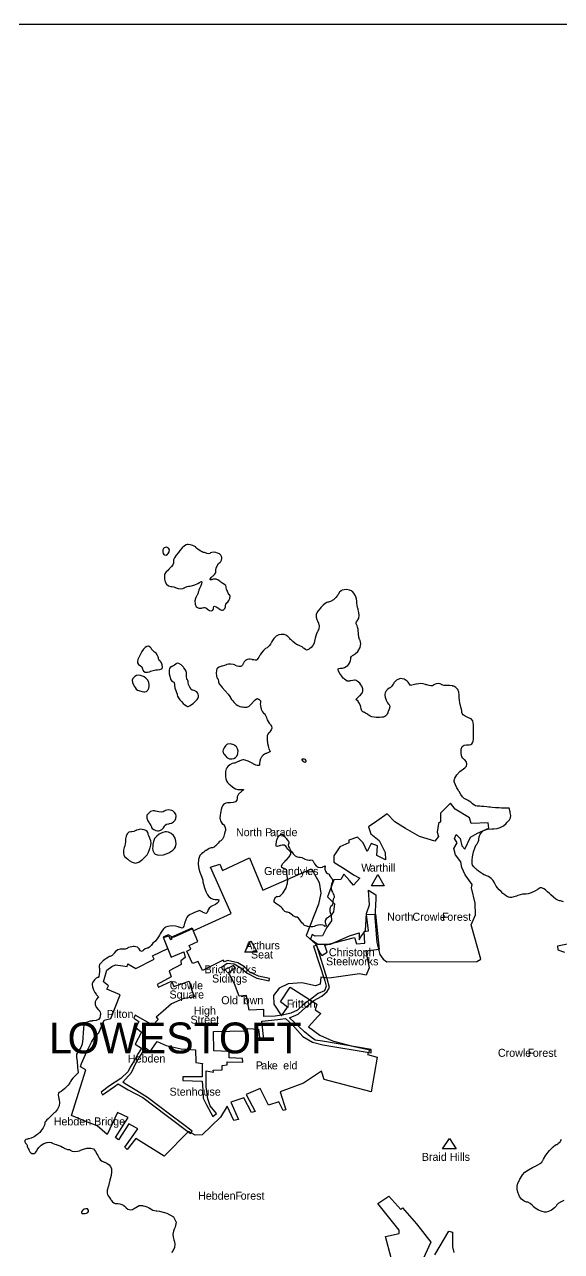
# Model space of a CAD drawing. Extents: x 0 to 24000, y 0 to 24000.
# Drawn here: x 12423 to 14907, y 18321 to 24000 of the extents above; entities that cross this region are included whole.
import ezdxf

# ---------------------------------------------------------------- set-up
doc = ezdxf.new("R2010")
doc.units = 0
for name, color, linetype in [('01A-WaterbodyTidal', 7, 'Continuous'), ('01B-LandmassTidal', 7, 'Continuous'), ('01C-WaterbodyNonTidal', 7, 'Continuous'), ('02-WoodedArea', 7, 'Continuous'), ('03B-BuiltUpGeneral', 7, 'Continuous'), ('03C-BuiltUpHistoric', 7, 'Continuous'), ('06B-FeaturesSummit', 7, 'Continuous'), ('xx-NamesPlacesXXX', 7, 'Continuous')]:
    doc.layers.add(name, color=color, linetype=linetype)

msp = doc.modelspace()

# ---------------------------------------------------------------- linework, layer by layer
at = {"layer": '01A-WaterbodyTidal'}
msp.add_lwpolyline([(0, 0), (24000, 0), (24000, 24000), (0, 24000)], close=True, dxfattribs=at)
at = {"layer": '01B-LandmassTidal'}
for points in [[(13067.1, 21576.5), (13065.7, 21575.1), (13063.2, 21569.3), (13062.5, 21560.2), (13064.9, 21551.7), (13068.6, 21546.8), (13070.3, 21545.9), (13071.8, 21545.2), (13078.1, 21544.4), (13084.4, 21548.3), (13085.9, 21549.8), (13087.9, 21551.8), (13092.2, 21559.4), (13093.4, 21569), (13089.9, 21576.7), (13084, 21580.2), (13082, 21580.4), (13080.7, 21580.6), (13073.5, 21579.8), (13067.8, 21577.2)], [(13138.9, 21560.8), (13135.3, 21556.6), (13124.9, 21543.8), (13116.8, 21532), (13113.3, 21523.2), (13112.8, 21517), (13113, 21515), (13113.1, 21513), (13112.7, 21507.2), (13109.9, 21499.9), (13103.4, 21491.3), (13094.8, 21482.2), (13091.8, 21479.3), (13090, 21477.5), (13084.6, 21472), (13079.2, 21466.2), (13075.3, 21461.5), (13072.7, 21457.3), (13071.3, 21453.2), (13070.7, 21448.6), (13070.7, 21443.1), (13070.9, 21437.9), (13071, 21436.2), (13071.2, 21432.4), (13073.5, 21421.1), (13079.5, 21410.1), (13089.4, 21402.8), (13099.9, 21399.2), (13103.6, 21398.5), (13105.2, 21398.3), (13113.7, 21396.7), (13120.4, 21394.9), (13121.2, 21394.6), (13124.5, 21393.3), (13134.7, 21390.1), (13145.8, 21388.4), (13155.3, 21389.6), (13161.9, 21392.2), (13164, 21393.4), (13165.6, 21394.4), (13175.1, 21398.4), (13182.6, 21400.5), (13185.1, 21400.5), (13187.9, 21400.4), (13196.4, 21402.2), (13211.3, 21406.8), (13225.7, 21412.8), (13233.5, 21417.1), (13235.7, 21418.9), (13236.9, 21420.2), (13241.8, 21422.9), (13244.1, 21420.1), (13242.5, 21411.6), (13238.5, 21401.7), (13236.9, 21398.5), (13235.8, 21396.5), (13233, 21390.5), (13229.9, 21382.7), (13227.8, 21376.2), (13227.1, 21373), (13227.1, 21371.9), (13227.1, 21370), (13225.3, 21364.5), (13222, 21358.7), (13221.2, 21357.8), (13220.3, 21356.8), (13216.1, 21348.7), (13213, 21338.9), (13212.6, 21337), (13211.8, 21332.2), (13212.2, 21317.2), (13217.9, 21304.2), (13229.1, 21298.3), (13241.6, 21298.9), (13245.5, 21300.1), (13247.2, 21300.7), (13252.5, 21302), (13257.8, 21302), (13262.4, 21300.1), (13266.3, 21297.3), (13267.5, 21296.2), (13270, 21293.9), (13279.1, 21288.1), (13288.7, 21286), (13295.2, 21289.8), (13297.6, 21297), (13297.6, 21299.3), (13297.6, 21301), (13298.8, 21305.9), (13302.7, 21307.9), (13309.7, 21305.5), (13317.8, 21300.4), (13320.4, 21298.5), (13322.4, 21297), (13328.8, 21292.8), (13335, 21289.9), (13339.9, 21289.4), (13343.6, 21290.5), (13344.7, 21291.1), (13345.9, 21291.8), (13350.5, 21297.2), (13352.5, 21304.4), (13352.5, 21306.8), (13352.5, 21309.4), (13355.1, 21317.1), (13360.7, 21324.3), (13362.3, 21325.6), (13364.3, 21327.2), (13368.9, 21333.7), (13373.2, 21344.2), (13374.4, 21353.8), (13372.9, 21359.1), (13371.7, 21359.7), (13370.4, 21360.6), (13367, 21365.4), (13362, 21375.4), (13358, 21386.5), (13356.4, 21393.5), (13356.4, 21395.8), (13356.4, 21397.6), (13354.4, 21403), (13350.6, 21407.2), (13349.8, 21407.6), (13348.8, 21407.9), (13341, 21412.6), (13331.5, 21419.7), (13329.8, 21421.3), (13328.4, 21422.4), (13324.1, 21425.5), (13318.1, 21429.2), (13312.6, 21431.7), (13309.3, 21432.6), (13308.2, 21432.6), (13306.5, 21432.8), (13301.5, 21433.1), (13297.3, 21433), (13293.7, 21432.1), (13290.2, 21430.8), (13289, 21430.3), (13287.6, 21429.7), (13282.9, 21429.6), (13282.3, 21433.5), (13286.8, 21440.6), (13293.3, 21447.2), (13295.7, 21449.1), (13297.5, 21450.5), (13302.6, 21455.2), (13306.7, 21460.5), (13308.5, 21466.1), (13308.7, 21471.3), (13308.6, 21473), (13308.4, 21475.5), (13309.8, 21483.2), (13314.3, 21494.3), (13321.5, 21505.1), (13328.4, 21512.4), (13331, 21514.6), (13331.7, 21515.3), (13335.1, 21521.3), (13336.8, 21528.3), (13336.8, 21530.7), (13336.8, 21532.5), (13335.3, 21537.9), (13331, 21544.3), (13324.6, 21549.7), (13316.8, 21553.9), (13308, 21556.5), (13299, 21557.5), (13290.2, 21556.4), (13284.1, 21554.1), (13282.3, 21553), (13281.3, 21552.4), (13275.1, 21550.8), (13268.9, 21551.3), (13267.9, 21551.8), (13266.8, 21552.2), (13260.7, 21554.2), (13255.3, 21555.7), (13254.5, 21555.7), (13253.5, 21555.9), (13250.4, 21556.9), (13244.9, 21559.4), (13238.5, 21562.9), (13231.8, 21567), (13225.5, 21571.2), (13220.3, 21575.2), (13216.7, 21578.6), (13215.3, 21580.2), (13215.3, 21580.8), (13215.3, 21581.9), (13211.6, 21584.9), (13202.3, 21588.8), (13190.2, 21591.8), (13181.1, 21593), (13178.1, 21593), (13176.2, 21593), (13170.5, 21591.9), (13163, 21587.3), (13153.2, 21577.6), (13142.4, 21565.1)], [(12979.7, 21115.1), (12977.9, 21113.7), (12973.4, 21108.6), (12966.5, 21098.2), (12958.2, 21082.9), (12950.4, 21066.8), (12947.9, 21061.4), (12947, 21059.3), (12945.3, 21052.7), (12946, 21045), (12949.9, 21038.5), (12955.1, 21034.5), (12957, 21033.6), (12958.6, 21032.8), (12965.3, 21026.7), (12969.2, 21018.6), (12969.5, 21016.7), (12970, 21014.3), (12974, 21007.5), (12982.1, 21002.4), (12992.8, 21001.9), (13002, 21004.6), (13004.8, 21006.1), (13006.4, 21007.1), (13018.2, 21010.9), (13030.8, 21012.8), (13035, 21012.8), (13038.7, 21012.8), (13049.8, 21014.4), (13057.7, 21017.8), (13058.5, 21018.7), (13059.6, 21020.2), (13061.1, 21026.1), (13060.4, 21035.9), (13056.7, 21046), (13052.2, 21052.6), (13050.3, 21054.3), (13049.3, 21055.2), (13045.1, 21060.5), (13042.8, 21064.7), (13042.8, 21066.1), (13042.8, 21068.1), (13041.3, 21074.1), (13037.4, 21082.5), (13031.9, 21089.8), (13027.3, 21093.9), (13025.6, 21094.7), (13024.5, 21095.4), (13017.9, 21101.4), (13011.5, 21109.2), (13010.7, 21110.8), (13009.4, 21112.9), (13004.4, 21118.7), (12997.2, 21122.1), (12989.1, 21120.8), (12981.8, 21116.8)], [(13123.2, 21040.2), (13122.8, 21039.6), (13117.1, 21035.3), (13108.3, 21030.2), (13106.3, 21029.2), (13104.2, 21028.2), (13097.9, 21024.8), (13093.8, 21020.2), (13092.5, 21012.7), (13092.9, 21002.8), (13093, 20999.4), (13093.2, 20995.5), (13095, 20983.5), (13099.3, 20970.3), (13105.4, 20961.4), (13110.7, 20958), (13112.6, 20957.9), (13113.5, 20957.9), (13116, 20953.9), (13117.3, 20946), (13117.3, 20943.4), (13117.4, 20941.3), (13119.2, 20930), (13122.4, 20920.1), (13123.2, 20918.7), (13124, 20917.3), (13127.1, 20908.7), (13129, 20900.1), (13129.1, 20898.7), (13129.1, 20897), (13130.7, 20892.2), (13135, 20884.1), (13141.4, 20875.1), (13149.1, 20866), (13157.4, 20857.7), (13165.6, 20850.7), (13173, 20846), (13177.4, 20844.2), (13178.9, 20844.2), (13180, 20844.2), (13183.5, 20845.2), (13189.5, 20847.9), (13196.2, 20852.1), (13203.2, 20857.3), (13210.2, 20863.2), (13216.6, 20869.5), (13221.9, 20875.8), (13225, 20880.3), (13225.9, 20881.8), (13226.7, 20883.3), (13228.2, 20888), (13228.6, 20894.4), (13227.2, 20900.6), (13224.2, 20906.3), (13219.9, 20911.3), (13214.4, 20915.2), (13208, 20917.8), (13202.6, 20918.7), (13200.8, 20918.7), (13199.1, 20918.8), (13194.3, 20922.9), (13187.5, 20932.8), (13182.2, 20945.2), (13180, 20954.1), (13180, 20957.1), (13180, 20958.7), (13178.9, 20963.6), (13176.7, 20967.4), (13176.1, 20967.7), (13175.6, 20968), (13174.7, 20970.1), (13173.7, 20974.9), (13173, 20981.4), (13172.9, 20987), (13173, 20988.9), (13173.1, 20991.5), (13173, 20999.3), (13171.1, 21007.5), (13166.6, 21015.5), (13160.6, 21023.2), (13158.5, 21025.7), (13156, 21028.7), (13147.5, 21036.9), (13137.4, 21043.3), (13129.1, 21044.5), (13124.1, 21041.6)], [(12932.3, 20981.4), (12930, 20979.7), (12924, 20973.4), (12920.8, 20965), (12922.4, 20954.6), (12927, 20944), (12928.7, 20940.6), (12930.1, 20938.2), (12934.5, 20931.2), (12940.2, 20924.5), (12946.6, 20919.9), (12952.5, 20917.1), (12954.6, 20916.3), (12956.8, 20915.7), (12968, 20912.6), (12975.9, 20910.8), (12978.5, 20910.8), (12980.7, 20910.8), (12986.9, 20913), (12993.7, 20919), (12998.1, 20928.1), (12999.7, 20936.6), (12999.7, 20939.5), (12999.7, 20943.2), (12998.2, 20954.4), (12993.6, 20965.9), (12985.3, 20974.9), (12976.2, 20980.4), (12973, 20981.8), (12969.7, 20983.3), (12959.3, 20987.1), (12949.1, 20988.8), (12940.7, 20986.9), (12934.2, 20983)], [(13359.2, 20667.4), (13357.4, 20666.4), (13353.2, 20661.7), (13347.2, 20652.9), (13342.6, 20643.1), (13340.8, 20636.9), (13340.8, 20634.9), (13340.8, 20634), (13341.7, 20631.5), (13344.3, 20626.6), (13348.2, 20620.9), (13351.7, 20616.3), (13352.9, 20614.9), (13354.5, 20613.1), (13359.5, 20608.1), (13365.5, 20603.9), (13371.8, 20601.8), (13377.6, 20601.1), (13379.6, 20601.1), (13382.5, 20601.2), (13391.3, 20602.7), (13400.1, 20606.8), (13406.2, 20613.8), (13409.2, 20621.3), (13409.7, 20623.9), (13410.4, 20627), (13411, 20636.7), (13408.9, 20647.7), (13403.4, 20656.7), (13396.9, 20662.4), (13394.5, 20663.9), (13391, 20666), (13375.6, 20671.2), (13361.8, 20669)], [(13071, 20359.7), (13069.5, 20358.6), (13064.5, 20356.2), (13056.6, 20355.1), (13044.3, 20356.5), (13029.7, 20359.1), (13024.8, 20360), (13023.2, 20360.4), (13018.4, 20360.8), (13012.7, 20359.9), (13006.9, 20357), (13001.7, 20353.2), (13000.1, 20351.8), (12998.4, 20350.3), (12993.4, 20345.7), (12989.7, 20340.6), (12988.6, 20335.1), (12988.9, 20329.7), (12989.1, 20327.9), (12989.4, 20326), (12993.6, 20315.1), (12999.9, 20304.5), (13001.3, 20302.8), (13002.6, 20301.2), (13008.4, 20292.7), (13011.4, 20287.3), (13011.4, 20285.6), (13011.4, 20284), (13014.2, 20279.3), (13021.1, 20273.6), (13030.6, 20269.5), (13038.3, 20267.9), (13040.9, 20267.9), (13043.1, 20267.9), (13049.8, 20269.6), (13058.4, 20274.4), (13066.2, 20282.3), (13071.5, 20290.2), (13073, 20293), (13073.7, 20294.2), (13079.8, 20298.6), (13089.4, 20301), (13091.8, 20301.2), (13094.7, 20301.4), (13103.4, 20303.7), (13112.8, 20309.2), (13119.6, 20316.9), (13123.8, 20325.9), (13125.1, 20335.6), (13123.2, 20345), (13117.9, 20353.5), (13111.5, 20358.8), (13109.1, 20360), (13105.6, 20361.9), (13088.9, 20365.6), (13073.8, 20361.6)], [(12939.3, 20269.9), (12937.9, 20269.1), (12928.3, 20265.8), (12920.1, 20264), (12917.4, 20264), (12914.6, 20264), (12906.4, 20261.6), (12898.3, 20254.4), (12893.2, 20242.7), (12891.2, 20230.4), (12891.1, 20226.4), (12891.1, 20224), (12890.6, 20217.1), (12889.1, 20207.6), (12887.1, 20198.9), (12885.5, 20193.9), (12884.8, 20192.3), (12884, 20190.4), (12881.4, 20179), (12880.7, 20167), (12880.9, 20164.8), (12881.2, 20162.7), (12882.9, 20156.6), (12886.5, 20149.7), (12893.1, 20142.7), (12900.9, 20136.3), (12903.7, 20134.2), (12907.9, 20131.1), (12921.7, 20122.8), (12936.6, 20119.1), (12951.5, 20123.4), (12965, 20132.4), (12969.1, 20135.8), (12972.4, 20138.5), (12982, 20147.1), (12990.7, 20157.3), (12997.2, 20169.3), (13001.9, 20181.5), (13003.2, 20185.6), (13004.6, 20189.4), (13008.1, 20201.1), (13009.7, 20212.4), (13008.2, 20222), (13005, 20230), (13003.6, 20232.6), (13002.5, 20234.7), (12998.1, 20245.2), (12995.8, 20251.6), (12995.8, 20253.8), (12995.8, 20255.4), (12994.3, 20260.3), (12990.2, 20265.8), (12984, 20270.2), (12976.2, 20273.3), (12967.4, 20275), (12957.9, 20275.1), (12948.4, 20273.4), (12941.4, 20271)], [(13049.9, 20255), (13046, 20252.6), (13035.1, 20244.2), (13025.4, 20232.6), (13019.8, 20218.4), (13017.3, 20204.4), (13017, 20199.7), (13016.6, 20196.2), (13016, 20185.6), (13016.6, 20176.6), (13019.3, 20170.3), (13023.3, 20165.5), (13024.8, 20164), (13028.1, 20160.7), (13042.6, 20155.5), (13066.2, 20156.4), (13091.5, 20165.9), (13109.3, 20178.2), (13114.2, 20183.3), (13116.5, 20185.6), (13121.6, 20194.5), (13124.7, 20207.4), (13123.9, 20220.8), (13119.5, 20233.9), (13112.1, 20245.8), (13102.1, 20255.4), (13090, 20261.8), (13079.6, 20264), (13076.1, 20264), (13074.6, 20263.9), (13063.6, 20261.1), (13051.8, 20256.2)], [(12692.7, 18512.4), (12691.2, 18510.7), (12687.2, 18504.8), (12686.6, 18499.7), (12690.7, 18497.1), (12697.5, 18496.6), (12699.8, 18496.7), (12702.4, 18496.9), (12710, 18498.3), (12716.7, 18501.7), (12719.8, 18506.8), (12719.6, 18511.7), (12719, 18513.2), (12718.5, 18514.6), (12714.6, 18517.9), (12707.6, 18519.3), (12699.7, 18517.4), (12694.1, 18513.9)]]:
    msp.add_lwpolyline(points, close=True, dxfattribs=at)
for points in [[(13890, 21380.1), (13888.7, 21379.5), (13881.1, 21372.5), (13873.8, 21362.6), (13872.7, 21360.5), (13871, 21357.1), (13864, 21347.9), (13852, 21337), (13839.1, 21329.3), (13830.3, 21326.4), (13827.3, 21326.4), (13825.9, 21326.4), (13821.6, 21325), (13814.5, 21320.6), (13805.7, 21313), (13797.4, 21304.9), (13794.7, 21302.1), (13790.9, 21297.9), (13780.3, 21284.5), (13773, 21270.3), (13772.3, 21257.3), (13775.8, 21246.6), (13777.5, 21243.3), (13779.3, 21239.8), (13783.9, 21228.6), (13786.1, 21215.8), (13784.2, 21203.4), (13780, 21192.9), (13778.3, 21189.6), (13777.1, 21187.4), (13774.2, 21180.6), (13770.5, 21170.3), (13767.6, 21160), (13766, 21153.1), (13765.7, 21150.8), (13765.3, 21147.4), (13763, 21137.4), (13757.9, 21126.5), (13750, 21117.2), (13741.7, 21110.4), (13738.7, 21108.4), (13737.3, 21107.6), (13733.1, 21105.3), (13728.4, 21104.9), (13722.8, 21107.8), (13716.5, 21112.6), (13714.4, 21114.3), (13712.7, 21115.5), (13707.7, 21119), (13700.4, 21123.3), (13693.5, 21126.6), (13689.2, 21128.1), (13687.7, 21128.4), (13686, 21128.9), (13681.3, 21131.3), (13673.2, 21136.8), (13663.9, 21144.6), (13656.3, 21151.8), (13654, 21154.3), (13650.9, 21157.6), (13641.6, 21167), (13632.9, 21173.9), (13624.8, 21176.9), (13617, 21177.4), (13614.4, 21177.4), (13610.7, 21177.4), (13599.5, 21175.6), (13587.3, 21169.6), (13576.5, 21158.1), (13568.2, 21144.8), (13565.8, 21140.2), (13564.6, 21138), (13560.8, 21131.7), (13555.8, 21124.3), (13551.2, 21119), (13548.6, 21116.9), (13547.7, 21116.7), (13545.2, 21115.8), (13537.9, 21111.6), (13528.2, 21103.3), (13519.1, 21092.4), (13513, 21082.8), (13511.3, 21079.4), (13510.3, 21077.5), (13507.2, 21071.8), (13503.3, 21065.3), (13500.1, 21060.5), (13498.5, 21058.6), (13498, 21058.3), (13497.5, 21057.9), (13495.1, 21057.6), (13490.2, 21057.8), (13483.8, 21058.9), (13478.5, 21060.1), (13476.8, 21060.6), (13474.4, 21061.2), (13467.3, 21062.7), (13460.5, 21063.1), (13454.8, 21061.6), (13450.1, 21059.2), (13448.6, 21058.3), (13447.1, 21057.3), (13439.8, 21049.9), (13434.2, 21041.4), (13433.7, 21039.8), (13433.1, 21038.4), (13431, 21034.3), (13427.8, 21030.8), (13423.4, 21029), (13418.7, 21028.5), (13417.2, 21028.5), (13414.6, 21028.5), (13406.7, 21030.2), (13399, 21033.6), (13398, 21034.3), (13396.2, 21035.7), (13389.4, 21038.3), (13378.2, 21040.1), (13366.7, 21039.6), (13359.3, 21037.8), (13357.2, 21036.7), (13356.3, 21036.1), (13348.2, 21033.1), (13338, 21030.7), (13336, 21030.4), (13333.9, 21030.1), (13323.7, 21026.4), (13316.1, 21020.7), (13315.3, 21019.4), (13313.7, 21017.3), (13311.1, 21009.5), (13309.7, 20997.2), (13311.1, 20984.9), (13313.7, 20977.2), (13315.3, 20975.1), (13316.1, 20974.1), (13319.4, 20967.3), (13321.1, 20960.8), (13321.1, 20958.7), (13321.1, 20956.2), (13324.5, 20948.8), (13331.2, 20938.9), (13332.9, 20937.1), (13337.6, 20932), (13351.5, 20916.5), (13365.1, 20900.6), (13373.2, 20889.6), (13376, 20885.3), (13376, 20883.8), (13376, 20883.1), (13377.4, 20880.8), (13381.1, 20875.7), (13386.6, 20869.3), (13391.6, 20864), (13393.3, 20862.2), (13395.5, 20860), (13402.6, 20853.5), (13410.9, 20847.6), (13419.4, 20844.1), (13426.9, 20842.2), (13429.4, 20841.9), (13431.6, 20841.5), (13438.4, 20840.5), (13445.5, 20839.8), (13451.4, 20840.1), (13456.5, 20841.4), (13461.2, 20844.1), (13466.2, 20848.2), (13472, 20854.1), (13477.4, 20859.9), (13479.2, 20861.8), (13481.8, 20864.9), (13490, 20873.8), (13496.8, 20879.5), (13501.7, 20880.2), (13506, 20878), (13507.4, 20877.1), (13508.5, 20876.3), (13511.9, 20873.5), (13514.4, 20869.8), (13515.2, 20865.3), (13514.7, 20860.9), (13514.4, 20859.5), (13513.9, 20856.4), (13514.8, 20846.8), (13518.6, 20831.8), (13524.3, 20818.6), (13528.6, 20812.4), (13530.5, 20811.6), (13531.3, 20811.4), (13533.2, 20809.3), (13536.5, 20804.6), (13539.9, 20798.1), (13542.4, 20792.4), (13543.1, 20790.5), (13543.8, 20788.4), (13546.3, 20782.5), (13550.5, 20774.4), (13554.9, 20767.1), (13558, 20762.8), (13559.1, 20761.5), (13561, 20759.4), (13565.8, 20752.5), (13567.6, 20744), (13564.3, 20734.9), (13558.2, 20726.4), (13556, 20723.8), (13554.3, 20721.9), (13549.4, 20715.5), (13546.1, 20708.3), (13545.4, 20698.8), (13546.2, 20687.6), (13546.6, 20683.9), (13546.8, 20681.2), (13548.1, 20673), (13550.1, 20662.3), (13552.4, 20653.1), (13554.1, 20648.1), (13554.8, 20646.6), (13555.6, 20645.1), (13558.7, 20638.3), (13560.3, 20635.4), (13560.3, 20634.5), (13560.3, 20634.3), (13558.9, 20633.7), (13555.2, 20631.9), (13549.5, 20629.4), (13544.4, 20627.3), (13542.7, 20626.6), (13540.3, 20625.8), (13533.7, 20622.7), (13526.9, 20618.1), (13521.5, 20612.2), (13517.8, 20606.3), (13516.8, 20604.3), (13515.6, 20602), (13511.4, 20590.3), (13510.2, 20580.5), (13510.5, 20579.2), (13510.7, 20578), (13510.9, 20574.4), (13509.9, 20571.6), (13507.4, 20570.1), (13503.9, 20569.8), (13502.7, 20569.8), (13500.2, 20569.8), (13492.7, 20571.9), (13484, 20576.2), (13482.7, 20577.2), (13479.9, 20579.2), (13471, 20584.2), (13457.3, 20590.6), (13444.4, 20595.4), (13437.5, 20597.2), (13435.2, 20597.2), (13433, 20597.2), (13426.4, 20594.9), (13416.1, 20590.5), (13414.1, 20589.4), (13412.1, 20588.3), (13402.1, 20583.9), (13395.8, 20581.5), (13393.7, 20581.5), (13391.3, 20581.5), (13384, 20579.5), (13373.8, 20574.1), (13364.6, 20566.3), (13359.2, 20559.7), (13358, 20557.2), (13356.8, 20555.1), (13353.4, 20542.5), (13353, 20525.8), (13353.3, 20521.6), (13353.5, 20518.2), (13354.7, 20508.2), (13357.2, 20499.4), (13362.1, 20492.4), (13368.4, 20486.2), (13370.5, 20484.3), (13374.5, 20480.9), (13386.7, 20470.9), (13398.8, 20463.3), (13409.7, 20459.9), (13419.2, 20459.2), (13422.3, 20459.2), (13424.6, 20459.3), (13431.5, 20459.3), (13436, 20458.7), (13436.4, 20457.3), (13434.1, 20455.4), (13433.3, 20454.9), (13429, 20452.3), (13413.9, 20438.2), (13407.4, 20424.9), (13407.4, 20420.4), (13407.4, 20417.8), (13405.5, 20409.8), (13399.4, 20402.7), (13388.4, 20398.7), (13375.9, 20397.4), (13371.7, 20397.3), (13369.4, 20397.3), (13362.3, 20397), (13354.7, 20395.9), (13348.7, 20393.6), (13343.9, 20390), (13340, 20384.6), (13336.7, 20377.1), (13333.8, 20367.3), (13331.6, 20358.1), (13331, 20355), (13330.2, 20351.1), (13328.1, 20339.5), (13327.1, 20329), (13328.1, 20321), (13330.1, 20315), (13331, 20313), (13331.6, 20311.1), (13335.9, 20303.4), (13339.3, 20299.3), (13340.4, 20299.3), (13341.7, 20299.3), (13345.8, 20296), (13350.4, 20287.8), (13353, 20277.6), (13353.2, 20270.5), (13352.5, 20268.3), (13352.1, 20266.9), (13349, 20256.2), (13345.3, 20243.9), (13344.7, 20241.7), (13343.9, 20239.2), (13338.9, 20229), (13333.5, 20223.1), (13332.5, 20222.8), (13331.5, 20222.4), (13328.8, 20220.6), (13323.9, 20216.5), (13318.6, 20211), (13314.6, 20206.4), (13313.3, 20204.8), (13311, 20202), (13301.3, 20192.9), (13293, 20189.5), (13290.2, 20189.5), (13287.1, 20189.5), (13278, 20186.1), (13266.4, 20179.4), (13264.3, 20177.7), (13262.8, 20176.6), (13258.2, 20173.3), (13252.8, 20169.5), (13248.4, 20167), (13246.5, 20166), (13245.9, 20166), (13244.8, 20166), (13241.4, 20162.2), (13236, 20155.1), (13234.9, 20153.4), (13232.6, 20149.6), (13228.6, 20136), (13226.7, 20114.3), (13229.4, 20091.8), (13234, 20076.5), (13236.5, 20071.9), (13237.7, 20069.5), (13243.7, 20054.3), (13247.8, 20039.1), (13248.2, 20036.6), (13248.9, 20032.6), (13251.5, 20020.7), (13256.2, 20004), (13261.9, 19988), (13266.4, 19977.6), (13268.2, 19974.3), (13269.6, 19971.6), (13275.3, 19964.1), (13284.6, 19956.6), (13295.9, 19952), (13305.8, 19950.4), (13309, 19950.4), (13311.2, 19950.4), (13317.8, 19950.2), (13322, 19949), (13322.7, 19946.3), (13321.3, 19942.3), (13320.8, 19941), (13320.2, 19939.7), (13314.7, 19933.1), (13307.4, 19927.6), (13305.9, 19926.8), (13304.5, 19926.3), (13295.9, 19922.3), (13287.2, 19918.2), (13285.9, 19917.4), (13284.5, 19916.9), (13277.7, 19910.6), (13272.7, 19902.3), (13272.1, 19900.6), (13271.3, 19898), (13268.2, 19890.2), (13264.1, 19885.8), (13257.9, 19886.3), (13250.3, 19889.9), (13247.8, 19891.2), (13232.9, 19899.8), (13206.3, 19888.8), (13203.9, 19887.8), (13196.7, 19884.6), (13189, 19880.7), (13182.8, 19876.6), (13177.9, 19872.1), (13173.9, 19866.7), (13170.6, 19860.2), (13167.6, 19852.3), (13165.4, 19845), (13164.7, 19842.6), (13164.1, 19840.4), (13162.2, 19833.8), (13159.9, 19827.1), (13157.6, 19822.5), (13155.1, 19819.6), (13152.1, 19818.4), (13148.3, 19818.7), (13143.5, 19820.1), (13138.8, 19821.9), (13137.3, 19822.6), (13133.6, 19824.3), (13121.6, 19827.2), (13103.8, 19828.1), (13086.7, 19825.6), (13076.1, 19821.8), (13073, 19819.8), (13071.6, 19819), (13068.1, 19815.4), (13061.9, 19807.9), (13055.4, 19798.5), (13050.6, 19790.7), (13049.1, 19788.1), (13047.6, 19785.4), (13042.8, 19777.6), (13036.3, 19768), (13030.4, 19760.3), (13027.1, 19756.5), (13026, 19755.5), (13024.7, 19754.6), (13017.5, 19747.5), (13010.9, 19739.6), (13009.9, 19738.3), (13009, 19736.8), (13001.9, 19730.2), (12993.4, 19725.7), (12991.9, 19725.3), (12990.3, 19725.1), (12981.3, 19721.4), (12973, 19715.9), (12971.8, 19714.8), (12970.2, 19713.1), (12964.5, 19709.1), (12960.7, 19710.7), (12960.1, 19711.6), (12958.5, 19714.5), (12953.2, 19722.7), (12946.6, 19729.1), (12938.7, 19731.9), (12930.3, 19732.5), (12927.6, 19732.4), (12925.7, 19732.4), (12920, 19731.8), (12912.1, 19730.2), (12904.9, 19727.9), (12900.6, 19726.1), (12899.3, 19725.3), (12897.6, 19724.2), (12888.8, 19720.7), (12879.3, 19720.3), (12877.4, 19720.7), (12874.6, 19721.2), (12865.9, 19720.7), (12854.7, 19716.9), (12844.5, 19709.8), (12838.2, 19702.6), (12836.6, 19699.9), (12835.5, 19698), (12828.5, 19690.8), (12819.8, 19686.5), (12817.8, 19686.1), (12816.2, 19685.9), (12811.4, 19683.9), (12803.4, 19679.4), (12794.8, 19673.3), (12788.4, 19668), (12786.4, 19666.1), (12783.8, 19663.7), (12775.9, 19656.2), (12770.5, 19649), (12768.8, 19642), (12769.3, 19634.8), (12769.6, 19632.4), (12770.1, 19628.6), (12770.5, 19617), (12769.4, 19603.3), (12766.6, 19593.5), (12763.5, 19589.7), (12762.5, 19589.7), (12760.6, 19589.7), (12754.9, 19586.4), (12746.5, 19578.2), (12739.8, 19568.1), (12737, 19561.1), (12737, 19558.7), (12737, 19555.6), (12738.6, 19546.1), (12742.8, 19532.5), (12748.9, 19519.7), (12754.1, 19511.9), (12756.3, 19509.7), (12765.3, 19499.9), (12757, 19489.3), (12754.9, 19486.6), (12750.3, 19477), (12749.7, 19464.4), (12755.2, 19451.6), (12763.6, 19441.4), (12766.8, 19438.4), (12768, 19437.2), (12771.1, 19433.4), (12773.6, 19428.4), (12774.4, 19422.5), (12774.1, 19416.7), (12773.9, 19414.9), (12773.5, 19411.9), (12771.2, 19403), (12765.5, 19395.5), (12754.7, 19391), (12741.5, 19388.7), (12737, 19388.2), (12734.3, 19387.9), (12726.1, 19386.6), (12717.2, 19384.5), (12710.3, 19381.6), (12705, 19377.8), (12701.1, 19372.9), (12698.4, 19366.5), (12696.8, 19358.5), (12696, 19351.1), (12695.9, 19348.6), (12695.2, 19338.2), (12692.9, 19306.9), (12689.4, 19281.5), (12684, 19265.6), (12677.8, 19255.7), (12675.5, 19252.6), (12673.6, 19250.1), (12668.2, 19242.5), (12664.4, 19234.9), (12663.4, 19227.3), (12664.2, 19219.8), (12664.5, 19217.3), (12664.8, 19214.8), (12666.7, 19197.3), (12668.5, 19177.7), (12668.8, 19174.2), (12670.8, 19148.7), (12654.3, 19131.4), (12652.6, 19129.5), (12647.6, 19123.7), (12641.4, 19115.7), (12636.3, 19108.4), (12633.8, 19104.3), (12633.1, 19102.8), (12632.6, 19101.5), (12630.1, 19097.9), (12624.6, 19091.3), (12617.4, 19083.7), (12609.3, 19075.9), (12601, 19068.5), (12593.4, 19062.3), (12587.2, 19058.1), (12584.3, 19056.5), (12583.4, 19056.5), (12582.6, 19056.5), (12580.4, 19053.6), (12579.3, 19046.3), (12580, 19036.7), (12581.7, 19029.4), (12582.6, 19027.1), (12584.1, 19023.4), (12585.9, 19011.2), (12583.7, 18995), (12576.3, 18979.4), (12567.3, 18968.3), (12563.8, 18965.2), (12560.5, 18962.3), (12550.7, 18953.3), (12540.3, 18943.6), (12532.2, 18935.9), (12526.2, 18929.8), (12522, 18925), (12519.3, 18921.3), (12517.9, 18918.3), (12517.5, 18916.4), (12517.5, 18915.8), (12517.5, 18913.4), (12515.1, 18906.4), (12509.1, 18894), (12500.6, 18880.9), (12493.8, 18872.2), (12491.2, 18869.6), (12488.8, 18867.1), (12480.6, 18860.5), (12467.7, 18852.6), (12453.4, 18846.3), (12442.7, 18842.9), (12439.1, 18842.1), (12436.8, 18841.7), (12430, 18839.2), (12425.2, 18834.6), (12424.7, 18828.7), (12427.6, 18823.2), (12428.9, 18821.7), (12429.8, 18820.7), (12433.4, 18815.9), (12435.2, 18812.6), (12435.2, 18811.5), (12435.2, 18810.9), (12435.8, 18808.9), (12437.5, 18804.1), (12440.2, 18798), (12442.6, 18792.8), (12443.4, 18791.1), (12444.5, 18789), (12447.9, 18782.7), (12452.1, 18777.6), (12456.6, 18775), (12460.8, 18774.3), (12462.2, 18774.3), (12463.5, 18774.3), (12467.5, 18774.9), (12471.9, 18777.1), (12475.9, 18781.2), (12479, 18786), (12479.9, 18787.6), (12481.9, 18791.4), (12489.2, 18802), (12500.2, 18813.2), (12512.5, 18821), (12522.6, 18824.7), (12526.1, 18825.2), (12528.5, 18825.7), (12539.3, 18826.8), (12546.4, 18826), (12546.9, 18825.6), (12547.5, 18825.2), (12550.2, 18823.8), (12556.1, 18821.3), (12563.8, 18818.3), (12570.2, 18815.8), (12572.4, 18815), (12574.7, 18814.3), (12581.5, 18811.8), (12590.7, 18808), (12598.7, 18804.2), (12603.1, 18801.9), (12604.5, 18800.9), (12605.9, 18800), (12614.7, 18796), (12622, 18793.9), (12624.5, 18793.9), (12626.4, 18793.9), (12632.2, 18792.9), (12636.4, 18790.9), (12636.7, 18790.3), (12637.7, 18788.8), (12643.7, 18785.9), (12655.1, 18784.1), (12668.5, 18785.2), (12678.1, 18787.7), (12681, 18789.2), (12683, 18790.3), (12696.9, 18795.3), (12711.7, 18799), (12714.3, 18799.4), (12718.1, 18799.9), (12729.9, 18800), (12741.8, 18795.6), (12751.9, 18784.7), (12760.1, 18770.6), (12762.5, 18765.7), (12764.1, 18762.4), (12769.4, 18752.6), (12775.3, 18744.3), (12782, 18739.1), (12788.8, 18736), (12791.1, 18735.1), (12794.6, 18733.9), (12804.7, 18729.4), (12814.7, 18722.9), (12821.5, 18714.7), (12825.2, 18704.1), (12825.9, 18690.5), (12823.6, 18673.2), (12818.7, 18651.3), (12813.1, 18630.9), (12811.1, 18624.1), (12810.3, 18621.6), (12808.2, 18613.9), (12806.4, 18605.4), (12805.6, 18598.2), (12806, 18591.6), (12807.8, 18585.3), (12811, 18578.5), (12815.8, 18570.9), (12820.5, 18564.1), (12822.1, 18561.8), (12824, 18559.2), (12830, 18551.6), (12836.2, 18545.9), (12842.7, 18543.5), (12849.3, 18543), (12851.5, 18543), (12854.5, 18543), (12863.7, 18542), (12874, 18538.9), (12883.3, 18533.4), (12889.9, 18527.5), (12891.9, 18525.3), (12894.1, 18523), (12901.7, 18516.7), (12911.4, 18513.5), (12922.4, 18515.7), (12932.9, 18521.2), (12936.2, 18523.4), (12938.7, 18525.1), (12946.4, 18529.9), (12954.3, 18533.3), (12962.2, 18534.2), (12969.8, 18533.6), (12972.2, 18533.2), (12974.2, 18532.9), (12980.2, 18531.3), (12988.5, 18528.4), (12996.3, 18524.9), (13001, 18522.1), (13002.4, 18521), (13004.5, 18519.5), (13017.2, 18513.2), (13032.4, 18509.6), (13035.7, 18509.3), (13047.5, 18508.1), (13082.4, 18499.2), (13112.6, 18481.1), (13124.7, 18456.6), (13120.9, 18433.7), (13117.3, 18427.3), (13115.6, 18424.4), (13111.9, 18414.7), (13109.8, 18401.3), (13111, 18386.7), (13114, 18374.5), (13115.3, 18370.5), (13116.7, 18366.7), (13118.8, 18354.7), (13117.4, 18340.2), (13111, 18326.5), (13102.8, 18316.5)], [(14916.6, 19939.3), (14902.9, 19943.7), (14900.6, 19944.1), (14898.2, 19944.5), (14891.1, 19946.7), (14881.6, 19951.9), (14869.9, 19961.2), (14857.9, 19972.1), (14854, 19975.8), (14851.3, 19978.5), (14843, 19986.3), (14834, 19994.3), (14826.5, 19999.9), (14820.1, 20003.3), (14814.4, 20004.6), (14809.1, 20003.9), (14803.7, 20001.5), (14799.3, 19998.5), (14797.9, 19997.4), (14794.6, 19994.8), (14783.7, 19988.2), (14767.7, 19980.7), (14752.8, 19976.1), (14744.4, 19974.9), (14741.9, 19975.5), (14740.5, 19975.8), (14735.9, 19975.7), (14727, 19974.3), (14715.8, 19971.6), (14706.2, 19968.7), (14703.1, 19967.6), (14699, 19966.2), (14686.8, 19962.4), (14676.2, 19959.9), (14668.4, 19960.1), (14662.6, 19961.8), (14660.7, 19962.5), (14658.8, 19963.3), (14653.4, 19966.3), (14645.3, 19971.9), (14636.7, 19978.8), (14628.1, 19986.7), (14619.8, 19995.3), (14612.2, 20004.1), (14605.7, 20012.8), (14601.8, 20018.8), (14600.7, 20021), (14599.5, 20023.3), (14595.8, 20030.3), (14591.3, 20037.6), (14586.9, 20043.5), (14582.1, 20048.2), (14576.3, 20052.4), (14569.1, 20056.3), (14559.9, 20060.4), (14551.1, 20064.1), (14548.2, 20065.2), (14546.4, 20066), (14541.3, 20069), (14532.5, 20074.8), (14523, 20082.2), (14516.2, 20088.2), (14514.1, 20090.3), (14511.2, 20093), (14502.7, 20101.2), (14496.5, 20109.2), (14494, 20116.9), (14493.7, 20124.6), (14493.7, 20127.2), (14493.7, 20132.5), (14495.7, 20148.2), (14500.9, 20171.4), (14508.1, 20192.3), (14513.5, 20203.6), (14516.1, 20206.8), (14517.2, 20208.3), (14522.1, 20217.3), (14524.7, 20224.4), (14524.7, 20226.7), (14524.7, 20230), (14526.7, 20239.6), (14532, 20252.2), (14539.9, 20263.1), (14546.8, 20269.3), (14549.4, 20270.7), (14551.4, 20271.8), (14565.9, 20275.7), (14585, 20277.6), (14589.4, 20277.7), (14594.4, 20277.8), (14609.4, 20278.9), (14624.5, 20282.9), (14638.5, 20291.5), (14651.2, 20302.5), (14655.2, 20306.3), (14658.2, 20309.2), (14666.6, 20318.5), (14672.1, 20328.4), (14672.7, 20339.6), (14670.4, 20351.8), (14669.3, 20355.7), (14665, 20372.6), (14633.3, 20373.4), (14629.6, 20373.4), (14618.6, 20373.9), (14602.6, 20374.9), (14587, 20376.2), (14577, 20377.2), (14573.7, 20377.7), (14570.7, 20378.1), (14561.7, 20379.1), (14549, 20380.4), (14537.2, 20381.3), (14530.1, 20381.6), (14527.8, 20381.6), (14525.3, 20381.6), (14517.7, 20382.2), (14509.8, 20384.2), (14502.6, 20388.2), (14496.5, 20393.2), (14494.5, 20394.9), (14492.8, 20396.4), (14487.6, 20400.5), (14479.8, 20406), (14472, 20410.8), (14466.9, 20413.5), (14465.1, 20414.1), (14463, 20415), (14457.2, 20418.5), (14449.8, 20425.5), (14441.5, 20436.8), (14433.5, 20449.5), (14431, 20453.7), (14429, 20457.2), (14423.2, 20467.8), (14416.9, 20480.7), (14412.6, 20491.1), (14411, 20496), (14411, 20497.6), (14411, 20501.2), (14413.9, 20512.1), (14422.6, 20526.8), (14437.8, 20542.4), (14454, 20555.3), (14459.6, 20559.2), (14462, 20560.8), (14467.8, 20567.9), (14470, 20577.9), (14466.5, 20588.4), (14459.9, 20596.4), (14457.2, 20598.4), (14455.5, 20599.7), (14450.8, 20604.2), (14446.9, 20610.2), (14444.7, 20618.1), (14443.7, 20626.5), (14443.5, 20629.4), (14443.2, 20633.7), (14443.5, 20646.8), (14447.6, 20658), (14456.6, 20664.1), (14467.6, 20666.1), (14471.4, 20666.2), (14473.7, 20666.3), (14480.7, 20666.8), (14487.8, 20668.1), (14492.9, 20670.7), (14496.5, 20675.2), (14498.7, 20682.4), (14499.8, 20692.8), (14500.3, 20707.2), (14500.4, 20721.5), (14500.4, 20726.2), (14500.4, 20734.4), (14500.1, 20758.9), (14497, 20776.9), (14489, 20786.3), (14477.6, 20791.7), (14473.7, 20793.2), (14470.6, 20794.4), (14461.6, 20798.8), (14453.1, 20804.8), (14448, 20811.3), (14446.3, 20816.6), (14446.3, 20818.3), (14446.3, 20819.6), (14445.8, 20823.5), (14444.5, 20831.3), (14442.5, 20840.5), (14440.7, 20847.7), (14440, 20850.1), (14439.3, 20852.7), (14437.6, 20860.7), (14435.7, 20872.3), (14434.5, 20883.5), (14434.1, 20890.5), (14434.1, 20892.8), (14434.2, 20897.1), (14432.6, 20910), (14427.5, 20923), (14418.5, 20932.3), (14408.9, 20937.3), (14405.5, 20938.3), (14403.2, 20938.9), (14390, 20940.8), (14377.6, 20941.2), (14375.7, 20941), (14373.6, 20940.8), (14363.6, 20941.2), (14355.3, 20943.8), (14354.2, 20944.6), (14352.4, 20945.9), (14346.1, 20948.7), (14336.9, 20949.8), (14327, 20948.1), (14319.3, 20944.8), (14316.9, 20943.4), (14315.3, 20942.4), (14310.1, 20939.9), (14303.8, 20938.9), (14295.2, 20940.4), (14285, 20943.2), (14281.6, 20944.2), (14278.3, 20945.2), (14268, 20948), (14257.4, 20949.4), (14246.8, 20948.9), (14236.7, 20947.2), (14233.4, 20946.5), (14209.5, 20941.4), (14197.7, 20955.9), (14194.2, 20960.2), (14179.9, 20969.9), (14161, 20973), (14143.5, 20965.7), (14132.3, 20953), (14129.9, 20948.1), (14129, 20946.3), (14122.4, 20937.4), (14114.8, 20930.5), (14113.5, 20929.7), (14110.8, 20928.4), (14103.5, 20923.3), (14096, 20915.7), (14091.4, 20907.1), (14089.6, 20900.2), (14089.5, 20897.9), (14089.5, 20895.2), (14091.6, 20886.8), (14096.7, 20873.3), (14103.1, 20861.1), (14107.4, 20855.1), (14109.1, 20854), (14110.2, 20853.3), (14112.4, 20849.4), (14112.7, 20841.7), (14110.2, 20830.8), (14106.3, 20820.2), (14104.8, 20816.8), (14104.1, 20815), (14101.5, 20809.5), (14098.2, 20804), (14094.5, 20799.9), (14090, 20796.9), (14084.1, 20795), (14076.5, 20793.9), (14066.7, 20793.4), (14057.3, 20793.2), (14054.3, 20793.2), (14050.8, 20793.3), (14040.5, 20793.8), (14030.6, 20795.4), (14022.4, 20798.9), (14015.6, 20803.4), (14013.5, 20805), (14011.9, 20806.2), (14007, 20809.7), (14001.1, 20813.4), (13996.2, 20815.9), (13993.9, 20816.8), (13993.1, 20816.8), (13991.9, 20816.8), (13988.4, 20818.6), (13984.5, 20823.9), (13981.1, 20832.6), (13978.8, 20841.6), (13978.2, 20844.6), (13977.9, 20846.6), (13973.7, 20857.2), (13967.4, 20866.5), (13966.1, 20867.7), (13956.2, 20876.7), (13973.5, 20892.8), (13975.8, 20895), (13982.5, 20901.9), (13987.4, 20908.7), (13989.2, 20915.2), (13989, 20921.4), (13988.8, 20923.4), (13988.6, 20925.1), (13987.1, 20930.3), (13983.8, 20937.5), (13979.5, 20944.6), (13974.3, 20951.2), (13968.6, 20957), (13962.8, 20961.6), (13957.1, 20964.6), (13953.2, 20965.7), (13951.9, 20965.7), (13949.3, 20965.7), (13941.5, 20964.7), (13931.3, 20962.7), (13929.6, 20962.2), (13927.8, 20961.6), (13922.4, 20960.5), (13916.5, 20961.3), (13909.9, 20965.2), (13903.2, 20970.8), (13901, 20972.8), (13898.2, 20975.2), (13890.8, 20983.6), (13882.1, 20995.8), (13876.2, 21007.6), (13873.9, 21014.7), (13873.9, 21017.1), (13873.9, 21017.7), (13877.1, 21019.6), (13882.9, 21020.6), (13884.9, 21020.6), (13887.2, 21020.6), (13894.3, 21021.6), (13903.1, 21024.2), (13911.2, 21028.3), (13918.4, 21033.8), (13924.3, 21040.3), (13928.9, 21047.7), (13931.7, 21055.9), (13932.7, 21062.4), (13932.7, 21064.5), (13932.7, 21065.9), (13933.4, 21070.1), (13935.9, 21074.7), (13940.7, 21079.3), (13946.1, 21083), (13948, 21084.1), (13953, 21087), (13965.9, 21098.8), (13976.8, 21117.1), (13979.9, 21135.8), (13976.4, 21149), (13973.9, 21152.3), (13973.1, 21153.4), (13969.9, 21163.9), (13968.1, 21178.8), (13968, 21182.1), (13968, 21184.6), (13967.5, 21192), (13966.2, 21202.1), (13964.2, 21211.2), (13962.5, 21216.6), (13961.7, 21218.2), (13960.8, 21220.1), (13958.2, 21226), (13957.3, 21231.2), (13959, 21235.9), (13962.5, 21240.6), (13963.7, 21242.1), (13965.5, 21244.4), (13969.3, 21252.4), (13971.6, 21264.6), (13970.5, 21278.8), (13967.5, 21291.1), (13966.1, 21295), (13965.3, 21297.3), (13961.9, 21311.3), (13960.2, 21323.2), (13960.2, 21327.2), (13960.2, 21330.8), (13958.5, 21341.7), (13953.8, 21355.7), (13946.6, 21367.9), (13940, 21375.4), (13937.4, 21377.4), (13935.3, 21379.1), (13927.4, 21382.7), (13914.9, 21384.9), (13901.8, 21384.1), (13892.7, 21381.6), (13890, 21380.1)], [(14918.9, 18557.4), (14906.5, 18551.4), (14904.6, 18550.8), (14902.3, 18550), (14892.4, 18543.8), (14884.9, 18535.5), (14883.8, 18533.6), (14882.1, 18530.5), (14874.9, 18522.5), (14862, 18513), (14847.4, 18506.3), (14836.7, 18503.8), (14833.2, 18503.8), (14829.3, 18503.8), (14817.5, 18506.1), (14801.2, 18512.4), (14786.1, 18521.7), (14776.9, 18529.7), (14774.4, 18532.8), (14772.5, 18535.2), (14762.8, 18544), (14751.6, 18548.8), (14748.9, 18549.3), (14745.3, 18549.9), (14735.1, 18554), (14723.2, 18562.9), (14713.8, 18575.6), (14708.2, 18587.4), (14707, 18591.6), (14705.6, 18596), (14702.4, 18609.6), (14702, 18623.8), (14706.1, 18638.1), (14712.8, 18651.8), (14715.2, 18656.3), (14717.8, 18661.2), (14726.4, 18675.4), (14737.8, 18688.3), (14754.2, 18699.4), (14773.7, 18709.5), (14780.3, 18712.7), (14784.7, 18714.8), (14797.7, 18721.5), (14809.2, 18728.6), (14816.5, 18735.3), (14820.1, 18740.6), (14821.1, 18742.5), (14824, 18748.7), (14834.7, 18766.3), (14851.3, 18788.2), (14868.7, 18805.7), (14880.3, 18814.4), (14884.6, 18816.2), (14886, 18816.8), (14890.1, 18819.2), (14895.7, 18823.4), (14900.6, 18828.4), (14903.4, 18832.1), (14904.2, 18833.5), (14905, 18835), (14908.2, 18839)]]:
    msp.add_lwpolyline(points, dxfattribs=at)
at = {"layer": '01C-WaterbodyNonTidal'}
for points in [[(13723.8, 20594.9), (13724.4, 20593.3), (13724.7, 20588), (13721.9, 20584.7), (13717.1, 20585.5), (13712.7, 20589.4), (13711.6, 20590.9), (13710.7, 20592.4), (13708.1, 20596.7), (13707.1, 20599.7), (13708.7, 20600.9), (13712, 20601.1), (13713.2, 20601.1), (13714.8, 20601.1), (13719.5, 20599.3), (13723.4, 20595.8)], [(13632.4, 20235), (13634.5, 20232.7), (13640.6, 20225.6), (13645, 20219), (13646.3, 20213.5), (13645.5, 20209.3), (13645, 20207.9), (13644.4, 20206.5), (13643.6, 20202), (13644.7, 20195.8), (13648.7, 20187.6), (13654, 20179), (13656, 20176.2), (13658.4, 20172.5), (13666.5, 20161.6), (13675.7, 20152.5), (13684.8, 20147.8), (13692.5, 20146.4), (13695.1, 20146.4), (13697.8, 20146.4), (13705.9, 20144.1), (13716.1, 20139.6), (13717.9, 20138.5), (13720, 20137.3), (13730.5, 20133.3), (13740.6, 20132.4), (13742.6, 20132.7), (13744.2, 20133), (13749.1, 20133.4), (13753.9, 20132), (13758.1, 20127.5), (13762.1, 20121.1), (13763.4, 20119), (13765.2, 20115.6), (13772.2, 20106.4), (13781.8, 20099.4), (13792.3, 20097.9), (13801.1, 20100.3), (13803.8, 20101.7), (13805.4, 20102.6), (13810.4, 20105), (13813.8, 20105.9), (13814.6, 20104.4), (13813.9, 20101.1), (13813.5, 20100.1), (13812.9, 20098), (13812.8, 20091.2), (13815.2, 20082.1), (13820, 20074.4), (13824.7, 20070.5), (13826.5, 20070), (13827.7, 20069.7), (13832.4, 20067), (13834.7, 20063.9), (13834.7, 20062.9), (13834.7, 20061.5), (13837, 20057.5), (13841.5, 20051.5), (13842.6, 20050.3), (13843.7, 20049.2), (13846.8, 20045.3), (13848.5, 20040.7), (13847.9, 20035), (13846, 20028.5), (13845.3, 20026.4), (13844.2, 20023.5), (13841.9, 20014.3), (13841.4, 20003.5), (13843.7, 19992.7), (13847.6, 19983.5), (13849.2, 19980.6), (13850.5, 19978.2), (13854.1, 19970.7), (13856.4, 19963.7), (13856.3, 19958.9), (13854.7, 19956.4), (13853.9, 19955.9), (13853.4, 19955.6), (13851.4, 19950.1), (13850.4, 19942.1), (13850.4, 19939.4), (13850.4, 19936.3), (13848.5, 19927), (13843.6, 19920.7), (13842.2, 19919.8), (13840.7, 19918.8), (13837.4, 19914), (13835.5, 19905.5), (13836.4, 19894.9), (13839, 19885.8), (13840.2, 19883), (13840.6, 19882.1), (13840.9, 19879.3), (13839.2, 19875.6), (13834.9, 19871.7), (13829.5, 19868), (13827.7, 19866.9), (13825.3, 19865.3), (13818.6, 19860.1), (13814.1, 19853.4), (13813.8, 19845.7), (13816, 19837.9), (13817.1, 19835.5), (13817.6, 19834.2), (13818.4, 19829.8), (13817.4, 19826.2), (13814.6, 19825.3), (13811.3, 19827.2), (13810.4, 19828.1), (13809.1, 19829.4), (13803.6, 19831.5), (13793.1, 19832.3), (13780.3, 19830.8), (13769.6, 19828.1), (13766.1, 19826.9), (13764, 19826.1), (13757.4, 19824.2), (13749.8, 19823.1), (13741.8, 19823.6), (13734.4, 19825.1), (13732, 19825.7), (13729.4, 19826.4), (13718.6, 19830.6), (13713.2, 19834.3), (13713.2, 19835.5), (13713.2, 19836.4), (13712.2, 19839.1), (13710.3, 19840.6), (13709.6, 19840.6), (13708.4, 19840.6), (13704.8, 19844.7), (13699.1, 19852.5), (13697.9, 19854.3), (13696.7, 19856.4), (13690.1, 19864.3), (13684.2, 19868), (13682.2, 19868), (13681.2, 19868), (13678.1, 19869), (13672.6, 19871.6), (13666.7, 19875.3), (13662.4, 19878.6), (13661, 19879.8), (13659.2, 19881.5), (13648.5, 19888.2), (13640.3, 19891.6), (13637.5, 19891.6), (13635.2, 19891.6), (13628.2, 19894.4), (13621.6, 19901.3), (13620.3, 19903.3), (13619.4, 19904.8), (13616.2, 19908.8), (13610.4, 19914.7), (13603.7, 19920.5), (13598.6, 19924.2), (13596.7, 19925.3), (13595.1, 19926.2), (13590.2, 19929.2), (13584.4, 19933.1), (13580.1, 19936.4), (13578.2, 19938.1), (13577.9, 19938.6), (13577.6, 19939.1), (13577.6, 19941.1), (13578.3, 19945), (13579.9, 19949.7), (13582, 19954.6), (13584.4, 19959.1), (13586.8, 19962.7), (13588.9, 19964.8), (13590.3, 19965.1), (13590.5, 19964.9), (13590.7, 19964.6), (13594.8, 19964.5), (13601.5, 19966), (13603, 19966.4), (13607.5, 19968.1), (13618.6, 19978.9), (13632, 20000.8), (13640.4, 20025.7), (13642, 20042.2), (13640.7, 20047.2), (13640.2, 20048.6), (13638.2, 20059.5), (13637.1, 20070.3), (13637.1, 20073.9), (13637.1, 20076), (13636.5, 20082.4), (13634.8, 20087.6), (13630.9, 20090.9), (13625.9, 20093), (13624.2, 20093.5), (13621.5, 20094.2), (13614.1, 20098.3), (13612, 20105.8), (13618.2, 20116.7), (13629, 20128.3), (13632.8, 20131.9), (13636.8, 20135.6), (13647.9, 20147.6), (13655.4, 20159.6), (13655.5, 20168.8), (13650.5, 20174.8), (13648.5, 20176.2), (13647.2, 20177.1), (13641.2, 20182.8), (13637, 20188.8), (13636.7, 20189.9), (13636, 20192), (13632.2, 20197.8), (13625.2, 20202), (13616, 20202.5), (13607.3, 20200.4), (13604.6, 20199.3), (13602, 20198.2), (13593.8, 20195.8), (13588.1, 20197.7), (13586.8, 20206), (13588.5, 20217.8), (13589.3, 20221.7), (13590.2, 20225.2), (13595.2, 20238), (13601.7, 20245.8), (13603.4, 20246.8), (13604.8, 20247.5), (13610.9, 20250.4), (13614.6, 20252.2), (13614.8, 20252.2), (13615.2, 20252.2), (13616.6, 20250.9), (13620.5, 20247.1), (13626, 20241.7), (13630.8, 20236.7)]]:
    msp.add_lwpolyline(points, close=True, dxfattribs=at)
at = {"layer": '02-WoodedArea'}
msp.add_lwpolyline([(14393.6, 20396.9), (14348.4, 20349.4), (14348.4, 20309.8), (14337.8, 20301.9), (14332.5, 20262.3), (14337.8, 20241.3), (14322, 20220.2), (14250.3, 20241.3), (14186.6, 20278.2), (14136.2, 20309.8), (14101.6, 20346.7), (14053.9, 20312.4), (14014.1, 20286.1), (14024.7, 20254.5), (14064.5, 20222.9), (14091.1, 20167.5), (14093.7, 20133.2), (14053.9, 20154.4), (14056.6, 20199.2), (14027.4, 20209.7), (14008.8, 20172.7), (13990.2, 20212.3), (13963.7, 20238.7), (13923.9, 20225.5), (13923.9, 20212.3), (13881.3, 20193.9), (13854.9, 20151.7), (13854.9, 20122.7), (13910.6, 20088.4), (13945, 20064.7), (13974.3, 20048.9), (13945, 20017.3), (13926.5, 20038.3), (13900, 20067.3), (13886.7, 20043.6), (13854.9, 20040.9), (13825.7, 19961.9), (13857.5, 19930.2), (13852.2, 19893.3), (13841.6, 19877.5), (13844.2, 19851.1), (13820.3, 19819.5), (13801.8, 19782.7), (13767.3, 19780), (13754, 19787.9), (13746, 19766.9), (13780.5, 19743.1), (13838.9, 19743.1), (13926.5, 19782.7), (13971.7, 19795.9), (13971.7, 19764.2), (13979.6, 19777.4), (14000.8, 19806.4), (14006.1, 19885.4), (14019.4, 19925), (14014.1, 19993.5), (14048.6, 19972.4), (14048.6, 19954), (14043.3, 19867), (14053.9, 19751), (14067.1, 19695.6), (14083, 19674.6), (14099, 19661.4), (14515.7, 19664.1), (14534.2, 19674.6), (14489.2, 19832.7), (14510.3, 19880.1), (14507.7, 19932.9), (14491.8, 20004), (14494.5, 20019.9), (14462.6, 20064.7), (14446.7, 20099), (14441.4, 20125.4), (14417.5, 20157), (14409.5, 20186), (14425.4, 20212.3), (14412.2, 20233.3), (14420.2, 20251.8), (14438.7, 20233.3), (14446.7, 20199.2), (14460, 20183.3), (14486.5, 20238.7), (14518.4, 20257.1), (14571.4, 20280.8), (14568.8, 20304.6), (14489.2, 20301.9), (14481.2, 20328.3), (14414.9, 20367.8)], close=True, dxfattribs=at)
at = {"layer": '03B-BuiltUpGeneral'}
msp.add_lwpolyline([(12640.2, 18950.3), (12707.4, 19161.8), (12682.7, 19175.9), (12686.2, 19191.7), (12711, 19246.3), (12733.9, 19290.3), (12749.9, 19318.5), (12767.5, 19332.6), (12792.2, 19392.5), (12822.3, 19399.5), (12866.5, 19508.7), (12804.7, 19535.2), (12811.7, 19551), (12788.7, 19568.7), (12804.7, 19623.2), (12827.6, 19640.8), (12843.5, 19647.9), (12878.9, 19642.6), (12898.3, 19640.8), (12901.9, 19653.2), (12939, 19630.3), (12972.5, 19647.9), (12988.5, 19656.7), (13023.8, 19674.4), (13015, 19690.2), (13085.8, 19723.6), (13066.3, 19774.7), (13089.3, 19781.8), (13098.1, 19765.9), (13106.9, 19769.4), (13101.7, 19776.5), (13198.9, 19818.8), (13204.2, 19804.6), (13379.3, 19885.7), (13283.8, 20100.6), (13326.2, 20114.6), (13338.6, 20084.7), (13464.1, 20142.9), (13526, 19993.1), (13750.6, 20091.8), (13786, 20028.3), (13794.8, 19979.1), (13784.1, 19928), (13725.9, 19783.6), (13770, 19744.8), (13791.2, 19700.7), (13798.3, 19691.9), (13823, 19706.1), (13812.4, 19739.5), (13950.3, 19774.7), (13959.2, 19744.8), (13998.1, 19748.3), (13994.6, 19802.9), (14014, 19804.6), (14005.1, 19880.4), (14047.5, 19882.2), (14063.5, 19718.4), (14001.6, 19711.3), (14017.5, 19633.8), (14003.4, 19600.4), (13973.3, 19605.6), (13844.2, 19588), (13823, 19586.2), (13794.8, 19591.5), (13791.2, 19558.1), (13770, 19551), (13706.4, 19565.2), (13642.7, 19559.9), (13602, 19540.5), (13575.5, 19505.3), (13577.3, 19466.5), (13612.6, 19411.9), (13639.2, 19452.4), (13607.3, 19477), (13651.6, 19544), (13775.3, 19466.5), (13768.3, 19440.1), (13794.8, 19422.4), (13780.6, 19408.3), (13736.4, 19360.8), (13789.4, 19322.1), (13847.8, 19295.6), (13934.5, 19272.7), (14021, 19255.1), (14010.5, 19232.2), (14054.7, 19219.9), (14026.3, 19059.6), (13808.9, 19117.7), (13796.5, 19156.5), (13713.4, 19100.1), (13605.6, 19059.6), (13632.1, 18976.8), (13619.8, 18973.3), (13600.3, 19013.7), (13552.5, 18997.9), (13513.7, 19075.5), (13448.2, 19047.3), (13490.6, 18969.8), (13473, 18964.4), (13437.6, 19033.1), (13377.5, 19012), (13412.8, 18932.8), (13391.7, 18927.5), (13361.6, 18994.4), (13329.7, 18943.3), (13244.9, 18860.5), (13213.1, 18858.8), (13181.3, 18876.4), (13069.9, 18761.9), (12939, 18844.6), (12898.3, 18793.6), (12887.8, 18804.2), (12947.9, 18888.7), (12905.4, 18911.6), (12857.7, 18837.6), (12843.5, 18848.2), (12903.6, 18941.6), (12854.1, 18964.4), (12806.4, 18862.3), (12758.7, 18902.9), (12707.4, 18922.2)], close=True, dxfattribs=at)
for points in [[(14951, 19746), (14888.9, 19734.1), (14890.2, 19717), (14921.9, 19706.4)], [(14119.3, 18291.5), (14092.9, 18390), (14156.1, 18404.2), (14156.1, 18420), (14057.7, 18543.3), (14108.7, 18576.7), (14164.9, 18515), (14172, 18523.9), (14237, 18449.9), (14303.7, 18363.6), (14259.8, 18270.3)], [(14321.3, 18305.5), (14386.2, 18414.7), (14403.8, 18411.1), (14403.8, 18342.5), (14409.1, 18316)]]:
    msp.add_lwpolyline(points, dxfattribs=at)
at = {"layer": '03C-BuiltUpHistoric'}
msp.add_lwpolyline([(13087.3, 19787.5), (13065.5, 19776.6), (13102.2, 19683.8), (13160.5, 19708.3), (13167.3, 19682.4), (13147, 19666), (13148.3, 19649.7), (13092.6, 19619.7), (13102.2, 19592.4), (13037.1, 19556.9), (13042.5, 19544.6), (13103.5, 19571.9), (13114.4, 19547.4), (13185, 19571.9), (13195.8, 19533.7), (13209.4, 19499.5), (13155, 19490), (13103.5, 19466.8), (13065.5, 19434.1), (13032.9, 19405.4), (13041.1, 19394.5), (13016.6, 19368.5), (12935.2, 19415), (12929.8, 19401.3), (12951.5, 19386.3), (12937.9, 19357.7), (12963.8, 19335.8), (12935.2, 19281.2), (12963.8, 19262.2), (12948.8, 19237.5), (12935.2, 19211.6), (12912.2, 19174.8), (12902.7, 19154.3), (12868.7, 19121.6), (12817.1, 19087.4), (12777.8, 19058.7), (12784.6, 19046.5), (12838.9, 19084.7), (12856.5, 19097), (12902.7, 19069.7), (12970.5, 19034.2), (13079.1, 18952.3), (13191.8, 18867.7), (13198.5, 18878.7), (13153.8, 18912.7), (13100.8, 18952.3), (13043.8, 18996), (12992.3, 19034.2), (12943.4, 19064.3), (12889, 19097), (12878.2, 19105.2), (12917.6, 19150.2), (12939.3, 19195.3), (12982.7, 19263.5), (13004.4, 19247.1), (13037.1, 19293.6), (13079.1, 19274.4), (13148.3, 19259.4), (13214.8, 19254), (13214.9, 19249.2), (13216.1, 19201.4), (13216.2, 19196.6), (13246.1, 19191.2), (13245.9, 19186.1), (13244.8, 19134.9), (13244.6, 19129.8), (13156.5, 19129.8), (13156.5, 19113.3), (13244.6, 19109.3), (13248.8, 19069.7), (13250.1, 19031.5), (13265.1, 19000.1), (13294.9, 18945.5), (13311.2, 18959.1), (13282.7, 18996), (13271.8, 19027.4), (13263.6, 19083.3), (13263.6, 19157), (13297.6, 19151.5), (13296.2, 19159.8), (13337, 19162.6), (13337, 19181.6), (13360.1, 19184.4), (13360.1, 19199.4), (13433.3, 19198), (13432, 19214.3), (13369.5, 19217.1), (13369.5, 19247.1), (13299, 19249.8), (13298.8, 19257.3), (13297.7, 19332.4), (13297.6, 19339.9), (13448.3, 19342.6), (13456.5, 19353.6), (13505.3, 19350.8), (13512.1, 19299), (13529.7, 19301.7), (13521.6, 19387.6), (13594.9, 19394.5), (13630.1, 19399.9), (13661.4, 19371.3), (13711.6, 19316.7), (13756.3, 19289.4), (13803.9, 19277.1), (14026.5, 19240.3), (14026.5, 19255.3), (13801.2, 19294.9), (13768.6, 19299), (13744.1, 19316.7), (13718.4, 19337.1), (13649.2, 19402.7), (13689.9, 19419), (13725.2, 19451.8), (13761.8, 19483.2), (13798.5, 19503.6), (13822.9, 19524.2), (13833.7, 19543.2), (13822.9, 19582.8), (13775.4, 19737), (13760.4, 19734.3), (13812, 19573.3), (13818.8, 19548.7), (13810.6, 19528.2), (13782.1, 19514.6), (13746.9, 19487.3), (13714.3, 19464.1), (13685.8, 19438.2), (13654.6, 19424.6), (13623.4, 19416.4), (13582.6, 19410.8), (13529.7, 19408.1), (13529.7, 19440.9), (13461.9, 19438.2), (13449.6, 19506.4), (13415.7, 19503.6), (13395.4, 19559.6), (13366.9, 19612.9), (13398, 19634.6), (13389.9, 19645.6), (13342.4, 19621), (13334.2, 19637.4), (13360.1, 19655.2), (13392.6, 19652.4), (13423.8, 19634.6), (13453.7, 19608.7), (13498.5, 19585.5), (13555.5, 19574.6), (13556.8, 19584.2), (13505.3, 19595.1), (13466, 19614.2), (13441.5, 19638.8), (13410.3, 19657.9), (13362.7, 19667.5), (13349.2, 19662), (13342.4, 19670.2), (13247.4, 19621), (13227, 19663.3), (13199.9, 19653.7), (13174.1, 19711.1), (13193.1, 19720.6), (13185, 19737), (13225.7, 19756.1), (13199.9, 19814.8), (13110.3, 19773.9)], close=True, dxfattribs=at)
at = {"layer": '06B-FeaturesSummit'}
for p, q in [((14029.2, 20013.3), (14058.2, 20066.2)), ((14058.2, 20066.2), (14087.3, 20013.3)), ((14087.3, 20013.3), (14029.2, 20013.3)), ((13441.8, 19706.4), (13470.9, 19759.3)), ((13500, 19706.4), (13441.8, 19706.4)), ((13470.9, 19759.3), (13500, 19706.4)), ((14357.2, 18796.3), (14388.9, 18843.9)), ((14388.9, 18843.9), (14420.7, 18796.3)), ((14420.7, 18796.3), (14357.2, 18796.3))]:
    msp.add_line(p, q, dxfattribs=at)

# ---------------------------------------------------------------- texts
at = {"layer": 'xx-NamesPlacesXXX'}
for s, height, p in [('North P', 37.04, (13401.5, 20243.4)), ('arade', 37.04, (13559.3, 20243.4)), ('W', 37, (13981, 20079.4)), ('arthill', 37.04, (14020.5, 20079.4)), ('Greendyk', 37.04, (13531.6, 20063.5)), ('es', 37.04, (13731, 20063.5)), ('North', 37.04, (14101, 19851.8)), ('Crowle', 37.04, (14218.1, 19851.8)), ('F', 37, (14355.6, 19851.8)), ('orest', 37.04, (14379.4, 19851.8)), ('Arthurs', 37.04, (13444.9, 19719.6)), ('Seat', 37.04, (13470.9, 19677.3)), ('Christoph', 37.04, (13831.1, 19687.8)), ('Steelworks', 37.04, (13818.3, 19645.5)), ('Brickworks', 37.04, (13256.4, 19608.5)), ('Sidings', 37.04, (13290.9, 19566.1)), ('Crowle', 37.04, (13095, 19534.4)), ('Square', 37.04, (13094.1, 19492.1)), ('Old T', 37.04, (13333.4, 19465.6)), ('own', 37.04, (13437.3, 19465.6)), ('F', 37, (13637, 19449.8)), ('ritton', 37.04, (13660, 19449.8)), ('Pilton', 37.04, (12803.5, 19402.1)), ('High', 37.04, (13206.7, 19418)), ('L', 142.9, (12536.4, 19238.1)), ('OWESTOFT', 142.86, (12622.4, 19238.1)), ('Street', 37.04, (13191.3, 19375.6)), ('Crowle', 37.04, (14613.4, 19222.2)), ('F', 37, (14750.9, 19222.2)), ('orest', 37.04, (14774.7, 19222.2)), ('Hebden', 37.04, (12901.4, 19195.8)), ('P', 37, (13492.6, 19164)), ('ak', 37.04, (13518.7, 19164)), ('eld', 37.04, (13619.9, 19164)), ('e', 37, (13567.3, 19164)), ('Stenhouse', 37.04, (13094.4, 19042.3)), ('Hebden Bridge', 37.037, (12558.3, 18904.8)), ('Braid Hills', 37.037, (14261.2, 18740.7)), ('Hebden', 37.04, (13226.1, 18560.9)), ('F', 37, (13399.5, 18560.9)), ('orest', 37.04, (13423.3, 18560.9))]:
    msp.add_text(s, height=height, dxfattribs=at).set_placement(p)

doc.saveas('drawing.dxf')
